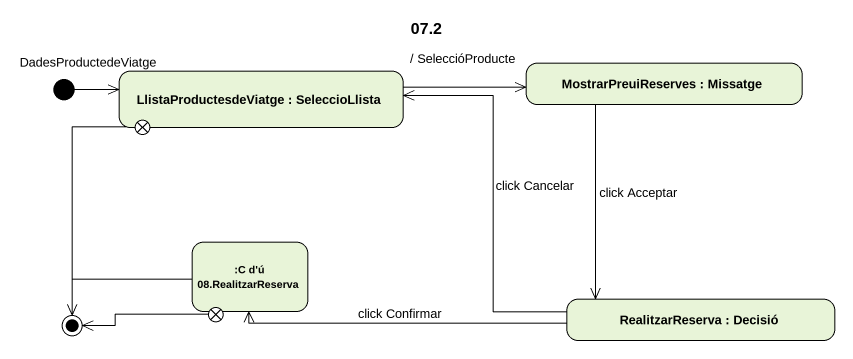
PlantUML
@startuml
title 07.2
hide empty description
state "LlistaProductesdeViatge : SeleccioLlista" as LlistaProductesdeViatge
state "MostrarPreuiReserves : Missatge" as MostrarPreuiReserves
state exit1 <<choice>>
state ":C d'ú 08.RealitzarReserva" as C_d_ú_08_RealitzarReserva
state "RealitzarReserva : Decisió" as RealitzarReserva
state exit2 <<choice>>
[*] -right-> LlistaProductesdeViatge : DadesProductedeViatge
LlistaProductesdeViatge -right-> MostrarPreuiReserves : / SeleccióProducte
MostrarPreuiReserves --> RealitzarReserva : click Acceptar
RealitzarReserva -left-> LlistaProductesdeViatge : click Cancelar
RealitzarReserva -left-> C_d_ú_08_RealitzarReserva : click Confirmar
exit1 --> [*]
C_d_ú_08_RealitzarReserva -left-> [*]
exit2 -left-> [*]
@enduml
